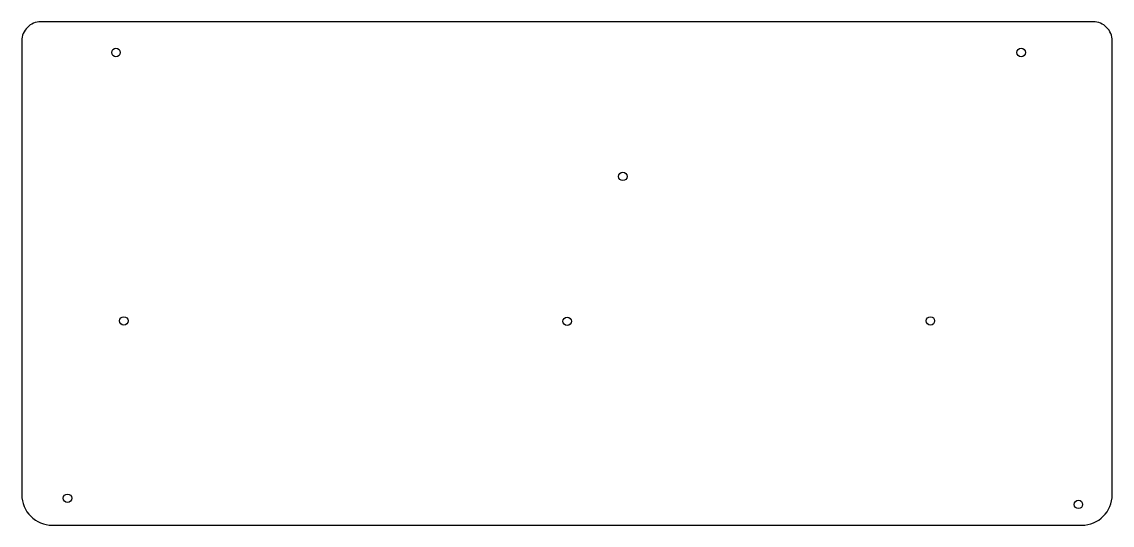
# Model space of a CAD drawing. Header units: millimetres. Extents: x 75 to 362, y 31 to 164.
import ezdxf

# ---------------------------------------------------------------- set-up
doc = ezdxf.new("R2010")
doc.units = ezdxf.units.MM
doc.layers.get('0').update_dxf_attribs({"linetype": 'CONTINUOUS'})

msp = doc.modelspace()

# ---------------------------------------------------------------- linework, layer by layer
msp.add_lwpolyline([(353.96, 31.02, 0.414209), (361.96, 39.02), (361.96, 158.56, 0.414214), (356.96, 163.56), (79.96, 163.56, 0.414214), (74.96, 158.56), (74.96, 39.02, 0.414218), (82.96, 31.02)], format="xyb", close=True)
for centre, radius in [((99.75, 155.5), 1.12), ((338, 155.5), 1.12), ((233.15, 122.85), 1.11), ((101.8, 84.8), 1.12), ((218.5, 84.7), 1.11), ((314.1, 84.8), 1.11), ((87, 38.1), 1.12), ((353.05, 36.5), 1.12)]:
    msp.add_circle(centre, radius)

doc.saveas('drawing.dxf')
